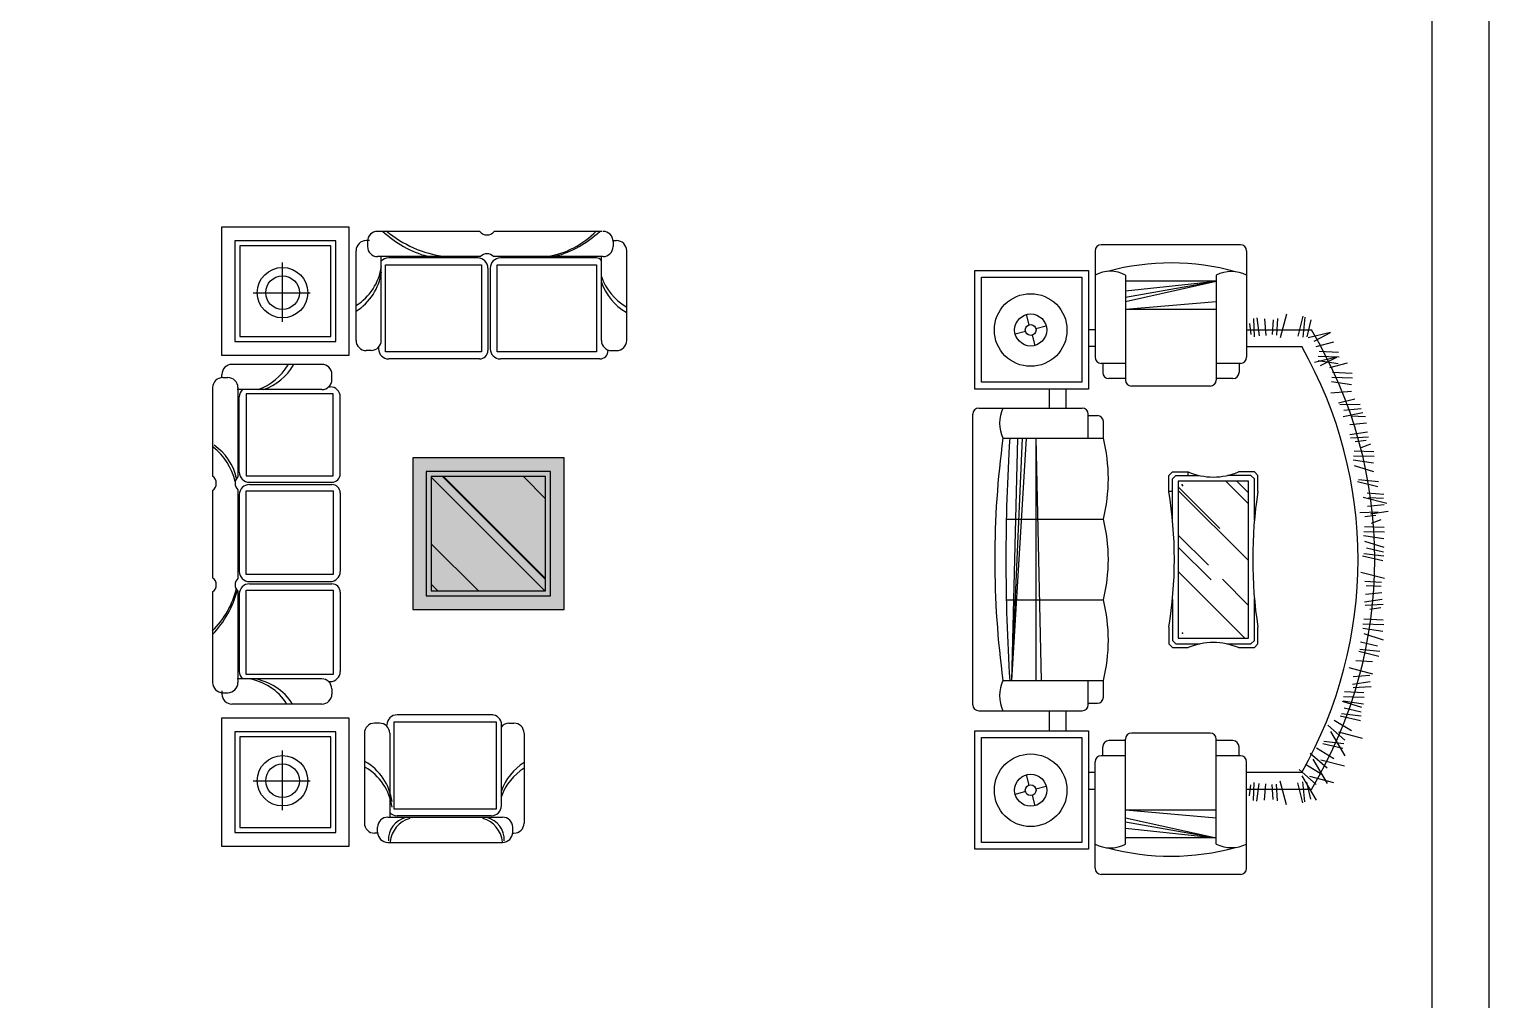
# Model space of a CAD drawing. Header units: inches. Extents: x 5.4 to 47.9, y 11.7 to 36.5.
# Drawn here: x 17.74 to 26.41, y 17.43 to 23.2 of the extents above; entities that cross this region are included whole.
import ezdxf

# ---------------------------------------------------------------- set-up
doc = ezdxf.new("R2010")
doc.units = ezdxf.units.IN
doc.header["$MEASUREMENT"] = 0
for name, color, linetype in [('02', 2, 'Continuous'), ('8', 8, 'Continuous'), ('kadrbm', 4, 'Continuous')]:
    doc.layers.add(name, color=color, linetype=linetype)

# ---------------------------------------------------------------- blocks, each defined once
blk = doc.blocks.new('kadrbm')
at = {"layer": 'kadrbm', "color": 4}
blk.add_lwpolyline([(0, 0), (0, 24.7972), (21, 24.7972), (21, 0), (0, 0)], close=True, dxfattribs=at)
blk.add_lwpolyline([(20.6631, 0.3257), (20.6631, 24.4603), (0.3369, 24.4603), (0.3369, 0.3257), (20.6631, 0.3257)], dxfattribs=at)

msp = doc.modelspace()

# ---------------------------------------------------------------- hatches: boundary and pattern name
at = {"layer": '8'}
h = msp.add_hatch(dxfattribs=at)
h.set_pattern_fill('CROSS', color=256, scale=0.035, angle=135, style=0)
h.set_pattern_definition([(135, (-83.0797125, -45.188279), (-0.0123743687, 0), [0.004375, -0.013125]), (225, (-83.0797125, -45.1851855), (0, -0.0123743687), [0.004375, -0.013125])])
h.paths.add_polyline_path([(20.9148, 20.6508), (20.0148, 20.6508), (20.0148, 19.7508), (20.9148, 19.7508)])
h = msp.add_hatch(dxfattribs=at)
h.set_pattern_fill('AR-RROOF', color=256, scale=0.5, angle=135, style=0)
h.set_pattern_definition([(135, (-83.0797, -45.1883), (-1.1313708, 0.424264), [7.5, -1, 2.5, -0.5]), (135, (-83.7267, -44.8948), (-0.1166726, -0.8237794), [1.5, -0.165, 3, -0.375]), (135, (-83.557, -45.31202), (-2.0753584, 1.6015969), [4, -0.7, 2, -0.5])])
h.paths.add_polyline_path([(20.8048, 20.5408), (20.1248, 20.5408), (20.1248, 19.8608), (20.8048, 19.8608)])
h = msp.add_hatch(dxfattribs=at)
h.set_pattern_fill('AR-RROOF', color=256, scale=0.014, angle=135, style=0)
h.set_pattern_definition([(135, (6.55672, 24.40475), (-0.804631, 0.3017366), [5.334, -0.7112, 1.778, -0.3556]), (135, (6.09657, 24.61345), (-0.082978, -0.585872), [1.0668, -0.117348, 2.1336, -0.2667]), (135, (6.21726, 24.31674), (-1.475995, 1.1390557), [2.8448, -0.49784, 1.4224, -0.3556])])
h.paths.add_polyline_path([(24.5655, 19.5804), (24.9826, 19.5804), (24.9826, 20.5122), (24.5655, 20.5122)])

# ---------------------------------------------------------------- linework, layer by layer
at = {"layer": '02'}
for p, q in [((19.6376, 22.0225, -0.3429), (18.8776, 22.0225, -0.3429)), ((18.8776, 22.0225, -0.3429), (18.8776, 21.2625, -0.3429)), ((19.6376, 21.2625, -0.3429), (19.6376, 22.0225, -0.3429)), ((20.4144, 21.9981, -0.3429), (19.8061, 21.9981, -0.3429)), ((21.1416, 21.9981, -0.3429), (20.4986, 21.9981, -0.3429)), ((19.5576, 21.9425, -0.3429), (18.9576, 21.9425, -0.3429)), ((18.9576, 21.9425, -0.3429), (18.9576, 21.3425, -0.3429)), ((19.5276, 21.9125, -0.3429), (18.9876, 21.9125, -0.3429)), ((18.9876, 21.9125, -0.3429), (18.9876, 21.3725, -0.3429)), ((19.5276, 21.3725, -0.3429), (19.5276, 21.9125, -0.3429)), ((19.5576, 21.3425, -0.3429), (19.5576, 21.9425, -0.3429)), ((19.6782, 21.3495, -0.3429), (19.6782, 21.8832, -0.3429)), ((19.7574, 21.9432, -0.3429), (19.7382, 21.9432, -0.3429)), ((19.7461, 21.9381, -0.3429), (19.7461, 21.9081, -0.3429)), ((21.2061, 21.9381, -0.3429), (21.2061, 21.9081, -0.3429)), ((21.2076, 21.9432, -0.3429), (21.2267, 21.9432, -0.3429)), ((21.2867, 21.3495, -0.3429), (21.2867, 21.8832, -0.3429)), ((24.0713, 21.8824, -0.3429), (24.0713, 21.2494, -0.3429)), ((24.9353, 21.9184, -0.3429), (24.1073, 21.9184, -0.3429)), ((24.9713, 21.8824, -0.3429), (24.9713, 21.2494, -0.3429)), ((19.2413, 21.4594, -0.3429), (19.2413, 21.8124, -0.3429)), ((20.418, 21.8481, -0.3429), (19.8061, 21.8481, -0.3429)), ((19.8282, 21.3495, -0.3429), (19.8282, 21.8524, -0.3429)), ((19.8533, 21.2826, -0.3429), (19.8533, 21.7993, -0.3429)), ((19.8533, 21.7993, -0.3429), (20.4247, 21.7993, -0.3429)), ((20.4022, 21.8399, -0.3429), (19.8721, 21.8399, -0.3429)), ((20.4247, 21.7993, -0.3429), (20.4247, 21.2826, -0.3429)), ((20.4622, 21.7799, -0.3429), (20.4622, 21.2899, -0.3429)), ((20.4759, 21.7799, -0.3429), (20.4759, 21.2999, -0.3429)), ((21.1452, 21.8481, -0.3429), (20.495, 21.8481, -0.3429)), ((20.517, 21.2826, -0.3429), (20.517, 21.7993, -0.3429)), ((20.517, 21.7993, -0.3429), (21.1074, 21.7993, -0.3429)), ((21.1064, 21.8399, -0.3429), (20.5359, 21.8399, -0.3429)), ((21.1074, 21.7993, -0.3429), (21.1074, 21.2826, -0.3429)), ((21.1367, 21.3495, -0.3429), (21.1367, 21.8489, -0.3429)), ((23.3565, 21.0606, -0.3429), (23.3565, 21.7654, -0.3429)), ((23.3565, 21.7654, -0.3429), (24.0322, 21.7654, -0.3429)), ((23.3965, 21.1006, -0.3429), (23.3965, 21.7254, -0.3429)), ((23.3965, 21.7254, -0.3429), (23.9922, 21.7254, -0.3429)), ((23.9922, 21.7254, -0.3429), (23.9922, 21.1006, -0.3429)), ((24.0322, 21.7654, -0.3429), (24.0322, 21.0606, -0.3429)), ((24.2513, 21.7384, -0.3429), (24.2513, 21.1144, -0.3429)), ((24.2513, 21.6435, -0.3429), (24.7913, 21.702, -0.3429)), ((24.2513, 21.6061, -0.3429), (24.7913, 21.702, -0.3429)), ((24.2513, 21.5813, -0.3429), (24.7913, 21.702, -0.3429)), ((24.7913, 21.702, -0.3429), (24.2513, 21.702, -0.3429)), ((24.7913, 21.7384, -0.3429), (24.7913, 21.1144, -0.3429)), ((19.067, 21.6334, -0.3429), (19.4056, 21.6334, -0.3429)), ((24.2513, 21.5356, -0.3429), (24.7913, 21.5813, -0.3429)), ((24.2513, 21.5356, -0.3429), (24.7913, 21.5356, -0.3429)), ((23.6797, 21.4424, -0.3429), (23.6633, 21.5037, -0.3429)), ((23.7186, 21.42, -0.3429), (23.7799, 21.4364, -0.3429)), ((24.9883, 21.4506, -0.3429), (24.9974, 21.3856, -0.3429)), ((25.0117, 21.4793, -0.3429), (25.0169, 21.3713, -0.3429)), ((25.0313, 21.4832, -0.3429), (25.0469, 21.3778, -0.3429)), ((25.0768, 21.478, -0.3429), (25.0859, 21.3791, -0.3429)), ((25.1289, 21.4728, -0.3429), (25.1237, 21.3843, -0.3429)), ((25.1549, 21.4806, -0.3429), (25.1484, 21.3817, -0.3429)), ((25.2083, 21.5056, -0.3429), (25.1717, 21.3647, -0.3429)), ((25.3053, 21.4939, -0.3429), (25.2767, 21.3743, -0.3429)), ((25.3183, 21.4874, -0.3429), (25.3053, 21.3691, -0.3429)), ((25.3521, 21.4718, -0.3429), (25.3287, 21.3704, -0.3429)), ((18.9576, 21.3425, -0.3429), (19.5576, 21.3425, -0.3429)), ((18.9876, 21.3725, -0.3429), (19.5276, 21.3725, -0.3429)), ((23.6573, 21.4035, -0.3429), (23.5959, 21.3871, -0.3429)), ((23.6962, 21.3811, -0.3429), (23.7126, 21.3197, -0.3429)), ((24.0713, 21.413, -0.3429), (24.0322, 21.413, -0.3429)), ((24.9713, 21.413, -0.3429), (25.3565, 21.413, -0.3429)), ((25.4697, 21.3965, -0.3429), (25.3375, 21.365, -0.3429)), ((25.3721, 21.3461, -0.3429), (25.4697, 21.3965, -0.3429)), ((18.8776, 21.2625, -0.3429), (19.6376, 21.2625, -0.3429)), ((19.7682, 21.2895, -0.3429), (19.7382, 21.2895, -0.3429)), ((19.8121, 21.3093, -0.3429), (19.8121, 21.2999, -0.3429)), ((20.4247, 21.2826, -0.3429), (19.8533, 21.2826, -0.3429)), ((21.1074, 21.2826, -0.3429), (20.517, 21.2826, -0.3429)), ((21.1765, 21.293, -0.3429), (21.1765, 21.2899, -0.3429)), ((21.1967, 21.2895, -0.3429), (21.2267, 21.2895, -0.3429)), ((24.0713, 21.313, -0.3429), (24.0322, 21.313, -0.3429)), ((24.9713, 21.313, -0.3429), (25.299, 21.313, -0.3429)), ((25.3848, 21.3132, -0.3429), (25.4904, 21.3407, -0.3429)), ((25.3972, 21.2555, -0.3429), (25.5207, 21.2529, -0.3429)), ((25.4024, 21.2855, -0.3429), (25.5181, 21.2803, -0.3429)), ((19.4746, 21.2075, -0.3429), (18.9409, 21.2075, -0.3429)), ((20.4122, 21.2399, -0.3429), (19.8721, 21.2399, -0.3429)), ((21.1265, 21.2399, -0.3429), (20.5359, 21.2399, -0.3429)), ((24.2513, 21.2134, -0.3429), (24.1073, 21.2134, -0.3429)), ((24.1163, 21.2134, -0.3429), (24.1163, 21.1594, -0.3429)), ((24.9353, 21.2134, -0.3429), (24.7913, 21.2134, -0.3429)), ((24.9263, 21.2134, -0.3429), (24.9263, 21.1594, -0.3429)), ((25.5076, 21.2505, -0.3429), (25.3754, 21.219, -0.3429)), ((25.3959, 21.2308, -0.3429), (25.5155, 21.2126, -0.3429)), ((25.4101, 21.2001, -0.3429), (25.5076, 21.2505, -0.3429)), ((25.465, 21.1883, -0.3429), (25.5706, 21.2159, -0.3429)), ((18.8809, 21.1284, -0.3429), (18.8809, 21.1475, -0.3429)), ((18.886, 21.129, -0.3429), (18.916, 21.129, -0.3429)), ((19.5346, 21.1175, -0.3429), (19.5346, 21.1475, -0.3429)), ((23.9922, 21.1006, -0.3429), (23.3965, 21.1006, -0.3429)), ((24.2513, 21.1234, -0.3429), (24.1523, 21.1234, -0.3429)), ((24.8903, 21.1234, -0.3429), (24.7913, 21.1234, -0.3429)), ((25.4761, 21.106, -0.3429), (25.5957, 21.0878, -0.3429)), ((25.4774, 21.1307, -0.3429), (25.6009, 21.1281, -0.3429)), ((25.4826, 21.1606, -0.3429), (25.5983, 21.1554, -0.3429)), ((18.826, 21.069, -0.3429), (18.826, 20.5422, -0.3429)), ((19.4746, 21.0575, -0.3429), (18.9718, 21.0575, -0.3429)), ((18.976, 21.069, -0.3429), (18.976, 20.5386, -0.3429)), ((18.9842, 20.5665, -0.3429), (18.9842, 21.0137, -0.3429)), ((19.5415, 21.0325, -0.3429), (19.0248, 21.0325, -0.3429)), ((19.0248, 21.0325, -0.3429), (19.0248, 20.544, -0.3429)), ((19.5155, 21.0737, -0.3429), (19.5242, 21.0737, -0.3429)), ((19.5415, 20.544, -0.3429), (19.5415, 21.0325, -0.3429)), ((19.5842, 20.5565, -0.3429), (19.5842, 21.0137, -0.3429)), ((24.0322, 21.0606, -0.3429), (23.3565, 21.0606, -0.3429)), ((23.7996, 20.9479, -0.3429), (23.7996, 21.0606, -0.3429)), ((23.8996, 20.9479, -0.3429), (23.8996, 21.0606, -0.3429)), ((24.7553, 21.0784, -0.3429), (24.2873, 21.0784, -0.3429)), ((24.4561, 21.0784, -0.3429), (24.4561, 21.0775, -0.3429)), ((24.6466, 21.0784, -0.3429), (24.6466, 21.0775, -0.3429)), ((25.4722, 21.0382, -0.3429), (25.5947, 21.0489, -0.3429)), ((25.5184, 20.9781, -0.3429), (25.6142, 21.0032, -0.3429)), ((23.3432, 19.1839, -0.3429), (23.3432, 20.9119, -0.3429)), ((23.3792, 20.9479, -0.3429), (23.9944, 20.9479, -0.3429)), ((24.0304, 20.7679, -0.3429), (24.0304, 20.9119, -0.3429)), ((25.5263, 20.9692, -0.3429), (25.6464, 20.9708, -0.3429)), ((25.5448, 20.8972, -0.3429), (25.6612, 20.9222, -0.3429)), ((25.549, 20.9342, -0.3429), (25.6526, 20.9441, -0.3429)), ((24.0304, 20.9029, -0.3429), (24.0844, 20.9029, -0.3429)), ((24.1204, 20.7679, -0.3429), (24.1204, 20.8669, -0.3429)), ((25.5851, 20.8499, -0.3429), (25.684, 20.859, -0.3429)), ((25.5903, 20.9019, -0.3429), (25.6788, 20.8967, -0.3429)), ((23.5232, 20.7679, -0.3429), (24.1204, 20.7679, -0.3429)), ((23.5763, 19.3279, -0.3429), (23.6121, 20.7679, -0.3429)), ((23.5763, 19.3279, -0.3429), (23.6399, 20.7679, -0.3429)), ((23.5763, 19.3279, -0.3429), (23.6637, 20.7679, -0.3429)), ((23.7193, 20.7679, -0.3429), (23.7193, 19.3279, -0.3429)), ((23.7193, 20.7679, -0.3429), (23.7511, 19.3279, -0.3429)), ((25.5844, 20.791, -0.3429), (25.6897, 20.8066, -0.3429)), ((25.5883, 20.7715, -0.3429), (25.6962, 20.7767, -0.3429)), ((25.6169, 20.7481, -0.3429), (25.6819, 20.7572, -0.3429)), ((25.6531, 20.7122, -0.3429), (25.709, 20.7356, -0.3429)), ((20.9148, 20.6508, -0.3429), (20.0148, 20.6508, -0.3429)), ((20.0148, 20.6508, -0.3429), (20.0148, 19.7508, -0.3429)), ((20.9148, 19.7508, -0.3429), (20.9148, 20.6508, -0.3429)), ((25.6063, 20.664, -0.3429), (25.7298, 20.6614, -0.3429)), ((25.6115, 20.694, -0.3429), (25.7272, 20.6888, -0.3429)), ((20.8348, 20.5708, -0.3429), (20.0948, 20.5708, -0.3429)), ((20.0948, 20.5708, -0.3429), (20.0948, 19.8308, -0.3429)), ((20.8348, 19.8308, -0.3429), (20.8348, 20.5708, -0.3429)), ((24.5095, 20.5472, -0.3429), (24.5305, 20.5682, -0.3429)), ((24.5305, 20.5682, -0.3429), (24.6255, 20.5682, -0.3429)), ((24.6238, 20.5472, -0.3429), (24.6238, 20.5682, -0.3429)), ((25.0176, 20.5682, -0.3429), (24.9226, 20.5682, -0.3429)), ((25.0386, 20.5472, -0.3429), (25.0176, 20.5682, -0.3429)), ((25.605, 20.6393, -0.3429), (25.7246, 20.6211, -0.3429)), ((25.6115, 20.6068, -0.3429), (25.7259, 20.5703, -0.3429)), ((19.0248, 20.544, -0.3429), (19.5415, 20.544, -0.3429)), ((19.0442, 20.5065, -0.3429), (19.5342, 20.5065, -0.3429)), ((19.0442, 20.4929, -0.3429), (19.5342, 20.4929, -0.3429)), ((20.8048, 20.5408, -0.3429), (20.1248, 20.5408, -0.3429)), ((20.1248, 20.5408, -0.3429), (20.1248, 19.8608, -0.3429)), ((20.8048, 19.8608, -0.3429), (20.8048, 20.5408, -0.3429)), ((24.5095, 20.4519, -0.3429), (24.5095, 20.5472, -0.3429)), ((24.5305, 20.5262, -0.3429), (24.5515, 20.5472, -0.3429)), ((24.5305, 20.2802, -0.3429), (24.5305, 20.5262, -0.3429)), ((24.5515, 20.5472, -0.3429), (24.6903, 20.5472, -0.3429)), ((24.9826, 20.5122, -0.3429), (24.5655, 20.5122, -0.3429)), ((24.5655, 20.5122, -0.3429), (24.5655, 19.5804, -0.3429)), ((24.9966, 20.5472, -0.3429), (24.8578, 20.5472, -0.3429)), ((24.9826, 19.5804, -0.3429), (24.9826, 20.5122, -0.3429)), ((25.0176, 20.5262, -0.3429), (24.9966, 20.5472, -0.3429)), ((25.0176, 20.2802, -0.3429), (25.0176, 20.5262, -0.3429)), ((25.0386, 20.4519, -0.3429), (25.0386, 20.5472, -0.3429)), ((25.6308, 20.5107, -0.3429), (25.7504, 20.4821, -0.3429)), ((25.6373, 20.5237, -0.3429), (25.7556, 20.5107, -0.3429)), ((18.826, 20.458, -0.3429), (18.826, 19.9389, -0.3429)), ((18.976, 20.4616, -0.3429), (18.976, 19.9353, -0.3429)), ((18.9842, 20.4329, -0.3429), (18.9842, 19.9762, -0.3429)), ((19.0248, 20.4554, -0.3429), (19.5415, 20.4554, -0.3429)), ((19.0248, 19.9573, -0.3429), (19.0248, 20.4554, -0.3429)), ((19.5415, 20.4554, -0.3429), (19.5415, 19.9573, -0.3429)), ((19.5842, 20.4429, -0.3429), (19.5842, 19.9762, -0.3429)), ((24.5305, 20.4519, -0.3429), (24.5095, 20.4519, -0.3429)), ((25.6633, 20.4182, -0.3429), (25.8042, 20.3816, -0.3429)), ((25.6882, 20.4427, -0.3429), (25.787, 20.4362, -0.3429)), ((25.696, 20.4167, -0.3429), (25.7844, 20.4115, -0.3429)), ((25.6452, 20.3261, -0.3429), (25.7531, 20.3313, -0.3429)), ((25.6738, 20.3027, -0.3429), (25.7388, 20.3118, -0.3429)), ((25.6908, 20.3646, -0.3429), (25.7896, 20.3737, -0.3429)), ((25.7077, 20.3191, -0.3429), (25.8131, 20.3347, -0.3429)), ((23.5432, 20.2879, -0.3429), (24.1204, 20.2879, -0.3429)), ((25.6676, 20.2142, -0.3429), (25.7912, 20.2116, -0.3429)), ((25.6728, 20.2442, -0.3429), (25.7886, 20.239, -0.3429)), ((25.7144, 20.2624, -0.3429), (25.7704, 20.2858, -0.3429)), ((25.6663, 20.1895, -0.3429), (25.786, 20.1713, -0.3429)), ((25.6728, 20.157, -0.3429), (25.7873, 20.1205, -0.3429)), ((25.6611, 20.0698, -0.3429), (25.7808, 20.0412, -0.3429)), ((25.6676, 20.0828, -0.3429), (25.786, 20.0698, -0.3429)), ((25.6832, 20.1166, -0.3429), (25.7847, 20.0932, -0.3429)), ((19.5415, 19.9573, -0.3429), (19.0248, 19.9573, -0.3429)), ((25.6494, 19.9728, -0.3429), (25.7903, 19.9362, -0.3429)), ((19.0442, 19.9162, -0.3429), (19.5242, 19.9162, -0.3429)), ((19.0442, 19.9025, -0.3429), (19.5342, 19.9025, -0.3429)), ((25.6745, 19.9194, -0.3429), (25.7733, 19.9129, -0.3429)), ((25.6823, 19.8934, -0.3429), (25.7707, 19.8882, -0.3429)), ((18.826, 19.8547, -0.3429), (18.826, 19.3155, -0.3429)), ((18.976, 19.8583, -0.3429), (18.976, 19.3155, -0.3429)), ((18.9842, 19.8425, -0.3429), (18.9842, 19.3816, -0.3429)), ((19.0248, 19.865, -0.3429), (19.5415, 19.865, -0.3429)), ((19.0248, 19.3628, -0.3429), (19.0248, 19.865, -0.3429)), ((19.5415, 19.865, -0.3429), (19.5415, 19.3628, -0.3429)), ((19.5842, 19.8525, -0.3429), (19.5842, 19.3816, -0.3429)), ((20.0948, 19.8308, -0.3429), (20.8348, 19.8308, -0.3429)), ((20.1248, 19.8608, -0.3429), (20.8048, 19.8608, -0.3429)), ((23.5432, 19.8079, -0.3429), (24.1204, 19.8079, -0.3429)), ((24.5305, 19.8093, -0.3429), (24.5305, 19.5664, -0.3429)), ((25.0176, 19.5664, -0.3429), (25.0176, 19.8161, -0.3429)), ((25.6719, 19.7958, -0.3429), (25.7772, 19.8114, -0.3429)), ((25.6758, 19.7762, -0.3429), (25.7837, 19.7815, -0.3429)), ((25.6771, 19.8413, -0.3429), (25.7759, 19.8504, -0.3429)), ((20.0148, 19.7508, -0.3429), (20.9148, 19.7508, -0.3429)), ((25.668, 19.6943, -0.3429), (25.7837, 19.6891, -0.3429)), ((25.7044, 19.7528, -0.3429), (25.7694, 19.7619, -0.3429)), ((24.5095, 19.6444, -0.3429), (24.5095, 19.5454, -0.3429)), ((25.0386, 19.5454, -0.3429), (25.0386, 19.6444, -0.3429)), ((25.6615, 19.6396, -0.3429), (25.7811, 19.6214, -0.3429)), ((25.6628, 19.6643, -0.3429), (25.7863, 19.6617, -0.3429)), ((25.668, 19.6071, -0.3429), (25.7824, 19.5707, -0.3429)), ((24.5095, 19.5454, -0.3429), (24.5305, 19.5244, -0.3429)), ((24.5305, 19.5664, -0.3429), (24.5515, 19.5454, -0.3429)), ((24.5305, 19.5244, -0.3429), (24.6238, 19.5244, -0.3429)), ((24.5515, 19.5454, -0.3429), (24.6933, 19.5454, -0.3429)), ((24.5655, 19.5804, -0.3429), (24.9826, 19.5804, -0.3429)), ((24.8531, 19.5454, -0.3429), (24.9966, 19.5454, -0.3429)), ((24.9226, 19.5244, -0.3429), (25.0176, 19.5244, -0.3429)), ((24.9966, 19.5454, -0.3429), (25.0176, 19.5664, -0.3429)), ((25.0176, 19.5244, -0.3429), (25.0386, 19.5454, -0.3429)), ((25.6474, 19.5579, -0.3429), (25.7488, 19.5345, -0.3429)), ((25.6207, 19.4474, -0.3429), (25.7195, 19.4409, -0.3429)), ((25.6385, 19.5022, -0.3429), (25.7582, 19.4735, -0.3429)), ((25.645, 19.5152, -0.3429), (25.7634, 19.5022, -0.3429)), ((19.5415, 19.3628, -0.3429), (19.0248, 19.3628, -0.3429)), ((25.5781, 19.4052, -0.3429), (25.719, 19.3686, -0.3429)), ((25.6056, 19.3516, -0.3429), (25.7044, 19.3607, -0.3429)), ((18.8809, 19.2669, -0.3429), (18.8809, 19.2477, -0.3429)), ((19.4746, 19.3377, -0.3429), (18.9718, 19.3377, -0.3429)), ((19.5148, 19.3216, -0.3429), (19.5242, 19.3216, -0.3429)), ((19.5346, 19.2777, -0.3429), (19.5346, 19.2477, -0.3429)), ((23.5232, 19.3279, -0.3429), (24.1204, 19.3279, -0.3429)), ((24.0304, 19.1839, -0.3429), (24.0304, 19.3279, -0.3429)), ((24.1204, 19.2289, -0.3429), (24.1204, 19.3279, -0.3429)), ((25.5522, 19.2622, -0.3429), (25.6679, 19.257, -0.3429)), ((25.6004, 19.3061, -0.3429), (25.7057, 19.3217, -0.3429)), ((25.6043, 19.2866, -0.3429), (25.7122, 19.2918, -0.3429)), ((18.886, 19.2555, -0.3429), (18.916, 19.2555, -0.3429)), ((19.4746, 19.1877, -0.3429), (18.9409, 19.1877, -0.3429)), ((24.0304, 19.1929, -0.3429), (24.0844, 19.1929, -0.3429)), ((25.54, 19.2061, -0.3429), (25.6544, 19.1697, -0.3429)), ((25.5457, 19.2075, -0.3429), (25.6653, 19.1893, -0.3429)), ((25.547, 19.2323, -0.3429), (25.6705, 19.2297, -0.3429)), ((19.6376, 19.1037, -0.3429), (18.8776, 19.1037, -0.3429)), ((18.8776, 19.1037, -0.3429), (18.8776, 18.3437, -0.3429)), ((19.6376, 18.3437, -0.3429), (19.6376, 19.1037, -0.3429)), ((20.4921, 19.124, -0.3429), (19.922, 19.124, -0.3429)), ((23.3792, 19.1479, -0.3429), (23.9944, 19.1479, -0.3429)), ((23.7996, 19.0293, -0.3429), (23.7996, 19.1479, -0.3429)), ((23.8996, 19.0293, -0.3429), (23.8996, 19.1479, -0.3429)), ((25.4915, 19.0931, -0.3429), (25.5954, 19.0301, -0.3429)), ((25.5283, 19.1189, -0.3429), (25.6479, 19.0903, -0.3429)), ((25.5348, 19.1319, -0.3429), (25.6531, 19.1189, -0.3429)), ((25.5504, 19.1658, -0.3429), (25.6518, 19.1424, -0.3429)), ((19.5576, 19.0237, -0.3429), (18.9576, 19.0237, -0.3429)), ((18.9576, 19.0237, -0.3429), (18.9576, 18.4237, -0.3429)), ((19.5576, 18.4237, -0.3429), (19.5576, 19.0237, -0.3429)), ((19.7281, 19.0143, -0.3429), (19.7281, 18.4806, -0.3429)), ((19.8181, 19.0743, -0.3429), (19.7881, 19.0743, -0.3429)), ((19.862, 19.0553, -0.3429), (19.862, 19.064, -0.3429)), ((19.8781, 19.0143, -0.3429), (19.8781, 18.5115, -0.3429)), ((20.5128, 19.0812, -0.3429), (19.9031, 19.0812, -0.3429)), ((19.9031, 19.0812, -0.3429), (19.9031, 18.5645, -0.3429)), ((20.5128, 18.5645, -0.3429), (20.5128, 19.0812, -0.3429)), ((20.5421, 18.584, -0.3429), (20.5421, 19.074, -0.3429)), ((20.5869, 19.0743, -0.3429), (20.6169, 19.0743, -0.3429)), ((20.6769, 19.0143, -0.3429), (20.6769, 18.4806, -0.3429)), ((23.3565, 18.3245, -0.3429), (23.3565, 19.0293, -0.3429)), ((23.3565, 19.0293, -0.3429), (24.0322, 19.0293, -0.3429)), ((24.0322, 19.0293, -0.3429), (24.0322, 18.3245, -0.3429)), ((24.7553, 19.0155, -0.3429), (24.2873, 19.0155, -0.3429)), ((24.4561, 19.0155, -0.3429), (24.4561, 19.0164, -0.3429)), ((24.6466, 19.0155, -0.3429), (24.6466, 19.0164, -0.3429)), ((25.4538, 19.0616, -0.3429), (25.5545, 18.9734, -0.3429)), ((25.47, 19.025, -0.3429), (25.5549, 18.8801, -0.3429)), ((25.5165, 19.0219, -0.3429), (25.6574, 18.9854, -0.3429)), ((19.5276, 18.9937, -0.3429), (18.9876, 18.9937, -0.3429)), ((18.9876, 18.9937, -0.3429), (18.9876, 18.4537, -0.3429)), ((19.5276, 18.4537, -0.3429), (19.5276, 18.9937, -0.3429)), ((23.3965, 18.3645, -0.3429), (23.3965, 18.9893, -0.3429)), ((23.3965, 18.9893, -0.3429), (23.9922, 18.9893, -0.3429)), ((23.9922, 18.9893, -0.3429), (23.9922, 18.3645, -0.3429)), ((24.1163, 18.8805, -0.3429), (24.1163, 18.9345, -0.3429)), ((24.2513, 18.9705, -0.3429), (24.1523, 18.9705, -0.3429)), ((24.2513, 18.3555, -0.3429), (24.2513, 18.9795, -0.3429)), ((24.7913, 18.3555, -0.3429), (24.7913, 18.9795, -0.3429)), ((24.8903, 18.9705, -0.3429), (24.7913, 18.9705, -0.3429)), ((24.9263, 18.8805, -0.3429), (24.9263, 18.9345, -0.3429)), ((25.3868, 18.9278, -0.3429), (25.4906, 18.8648, -0.3429)), ((25.4235, 18.9536, -0.3429), (25.5431, 18.925, -0.3429)), ((25.43, 18.9666, -0.3429), (25.5483, 18.9536, -0.3429)), ((19.2413, 18.5579, -0.3429), (19.2413, 18.911, -0.3429)), ((24.0713, 18.2115, -0.3429), (24.0713, 18.8445, -0.3429)), ((24.2513, 18.8805, -0.3429), (24.1073, 18.8805, -0.3429)), ((24.9353, 18.8805, -0.3429), (24.7913, 18.8805, -0.3429)), ((24.9713, 18.2115, -0.3429), (24.9713, 18.8445, -0.3429)), ((25.321, 18.83, -0.3429), (25.4249, 18.7671, -0.3429)), ((25.349, 18.8963, -0.3429), (25.4497, 18.8081, -0.3429)), ((25.3652, 18.8597, -0.3429), (25.4502, 18.7148, -0.3429)), ((25.4117, 18.8566, -0.3429), (25.5526, 18.8201, -0.3429)), ((23.6797, 18.7063, -0.3429), (23.6633, 18.7676, -0.3429)), ((24.0713, 18.7809, -0.3429), (24.0322, 18.7809, -0.3429)), ((25.299, 18.7809, -0.3429), (24.9713, 18.7809, -0.3429)), ((25.2833, 18.7985, -0.3429), (25.384, 18.7104, -0.3429)), ((25.2995, 18.7619, -0.3429), (25.3844, 18.617, -0.3429)), ((25.346, 18.7589, -0.3429), (25.4869, 18.7223, -0.3429)), ((19.067, 18.732, -0.3429), (19.4056, 18.732, -0.3429)), ((23.6573, 18.6674, -0.3429), (23.5959, 18.651, -0.3429)), ((23.7186, 18.6838, -0.3429), (23.7799, 18.7003, -0.3429)), ((24.0713, 18.6809, -0.3429), (24.0322, 18.6809, -0.3429)), ((25.3565, 18.6809, -0.3429), (24.9713, 18.6809, -0.3429)), ((24.9883, 18.6432, -0.3429), (24.9974, 18.7082, -0.3429)), ((25.0117, 18.6146, -0.3429), (25.0169, 18.7225, -0.3429)), ((25.0313, 18.6107, -0.3429), (25.0469, 18.716, -0.3429)), ((25.0768, 18.6159, -0.3429), (25.0859, 18.7147, -0.3429)), ((25.1289, 18.6211, -0.3429), (25.1237, 18.7095, -0.3429)), ((25.1549, 18.6133, -0.3429), (25.1484, 18.7121, -0.3429)), ((25.2083, 18.5882, -0.3429), (25.1717, 18.7292, -0.3429)), ((25.3053, 18.6, -0.3429), (25.2767, 18.7196, -0.3429)), ((25.3183, 18.6065, -0.3429), (25.3053, 18.7248, -0.3429)), ((25.3521, 18.6221, -0.3429), (25.3287, 18.7235, -0.3429)), ((23.6962, 18.6449, -0.3429), (23.7126, 18.5836, -0.3429)), ((19.8667, 18.5157, -0.3429), (20.5491, 18.5157, -0.3429)), ((19.9031, 18.5645, -0.3429), (20.5128, 18.5645, -0.3429)), ((20.4821, 18.524, -0.3429), (19.922, 18.524, -0.3429)), ((24.2513, 18.5582, -0.3429), (24.7913, 18.5126, -0.3429)), ((24.2513, 18.5582, -0.3429), (24.7913, 18.5582, -0.3429)), ((24.2513, 18.5126, -0.3429), (24.7913, 18.3918, -0.3429)), ((24.2513, 18.4877, -0.3429), (24.7913, 18.3918, -0.3429)), ((18.9576, 18.4237, -0.3429), (19.5576, 18.4237, -0.3429)), ((18.9876, 18.4537, -0.3429), (19.5276, 18.4537, -0.3429)), ((19.8073, 18.4206, -0.3429), (19.7881, 18.4206, -0.3429)), ((19.8067, 18.4257, -0.3429), (19.8067, 18.4557, -0.3429)), ((20.6091, 18.4257, -0.3429), (20.6091, 18.4557, -0.3429)), ((20.6091, 18.4206, -0.3429), (20.6169, 18.4206, -0.3429)), ((24.2513, 18.4504, -0.3429), (24.7913, 18.3918, -0.3429)), ((24.7913, 18.3918, -0.3429), (24.2513, 18.3918, -0.3429)), ((18.8776, 18.3437, -0.3429), (19.6376, 18.3437, -0.3429)), ((19.8667, 18.3657, -0.3429), (20.5491, 18.3657, -0.3429)), ((24.0322, 18.3245, -0.3429), (23.3565, 18.3245, -0.3429)), ((23.9922, 18.3645, -0.3429), (23.3965, 18.3645, -0.3429)), ((24.9353, 18.1755, -0.3429), (24.1073, 18.1755, -0.3429))]:
    msp.add_line(p, q, dxfattribs=at)
for centre, radius in [((19.2413, 21.6334, -0.3429), 0.15), ((19.2413, 21.6334, -0.3429), 0.1), ((23.6879, 21.4117, -0.3429), 0.2159), ((23.6879, 21.4117, -0.3429), 0.0953), ((23.6879, 21.4117, -0.3429), 0.0318), ((19.2413, 18.732, -0.3429), 0.15), ((19.2413, 18.732, -0.3429), 0.1), ((23.6879, 18.6756, -0.3429), 0.2159), ((23.6879, 18.6756, -0.3429), 0.0953), ((23.6879, 18.6756, -0.3429), 0.0318)]:
    msp.add_circle(centre, radius, dxfattribs=at)
for centre, radius, start, end in [((19.8061, 21.9381, -0.3429), 0.06, 90, 180), ((20.2643, 22.4507, -0.3429), 0.6218, 226.70332, 254.91085), ((20.2993, 22.5335, -0.3429), 0.692, 230.39076, 262.06025), ((20.4565, 22.0282, -0.3429), 0.0517, 215.50856, 324.49144), ((20.7263, 22.3751, -0.3429), 0.5341, 279.35882, 315.44246), ((20.7006, 22.4507, -0.3429), 0.6218, 285.08915, 313.29668), ((21.1461, 21.9381, -0.3429), 0.06, 0, 90), ((19.7382, 21.8832, -0.3429), 0.06, 90, 180), ((19.8061, 21.9081, -0.3429), 0.06, 180, 270), ((20.4565, 21.8136, -0.3429), 0.0517, 41.9207, 138.0793), ((21.1461, 21.9081, -0.3429), 0.06, 270, 0), ((21.2267, 21.8832, -0.3429), 0.06, 0, 90), ((24.1073, 21.8824, -0.3429), 0.036, 90, 180), ((24.9353, 21.8824, -0.3429), 0.036, 0, 90), ((19.5024, 21.8354, -0.3429), 0.3297, 302.23521, 351.93641), ((19.8721, 21.7799, -0.3429), 0.06, 90, 136.98386), ((20.4022, 21.7799, -0.3429), 0.06, 0, 90), ((20.5359, 21.7799, -0.3429), 0.06, 90, 180), ((21.1078, 21.8059, -0.3429), 0.034, 31.71851, 92.29989), ((24.5213, 20.3616, -0.3429), 1.4485, 74.61161, 105.05806), ((19.5024, 21.8021, -0.3429), 0.3297, 302.23521, 351.93641), ((21.4488, 21.8354, -0.3429), 0.3297, 198.82323, 239.8898), ((21.4488, 21.8021, -0.3429), 0.3297, 198.82323, 239.8898), ((24.1613, 21.5708, -0.3429), 0.1902, 61.76005, 118.23995), ((24.8813, 21.5582, -0.3429), 0.2014, 63.45942, 116.54058), ((19.7382, 21.3495, -0.3429), 0.06, 180, 270), ((19.7682, 21.3502, -0.3429), 0.06, 270, 0), ((21.1967, 21.3495, -0.3429), 0.06, 180, 270), ((21.2267, 21.3495, -0.3429), 0.06, 270, 0), ((23.0709, 20.0469, -0.3429), 2.6627, 329.1342, 30.8658), ((19.8721, 21.2999, -0.3429), 0.06, 180, 270), ((20.4122, 21.2899, -0.3429), 0.05, 270, 0), ((20.5359, 21.2999, -0.3429), 0.06, 180, 270), ((21.1265, 21.2899, -0.3429), 0.05, 270, 0), ((23.0709, 20.0469, -0.3429), 2.5627, 330.39441, 29.60559), ((18.9409, 21.1475, -0.3429), 0.06, 90, 180), ((18.9887, 21.3696, -0.3429), 0.3297, 288.82323, 329.8898), ((19.022, 21.3696, -0.3429), 0.3297, 288.82323, 329.8898), ((19.4746, 21.1475, -0.3429), 0.06, 0, 90), ((24.1073, 21.2494, -0.3429), 0.036, 180, 270), ((24.9353, 21.2494, -0.3429), 0.036, 270, 0), ((18.886, 21.069, -0.3429), 0.06, 90, 180), ((18.916, 21.069, -0.3429), 0.06, 0, 90), ((19.4746, 21.1175, -0.3429), 0.06, 270, 0), ((24.1523, 21.1594, -0.3429), 0.036, 180, 270), ((24.2873, 21.1144, -0.3429), 0.036, 180, 270), ((24.7553, 21.1144, -0.3429), 0.036, 270, 0), ((24.8903, 21.1594, -0.3429), 0.036, 270, 0), ((19.0442, 21.0137, -0.3429), 0.06, 133.01614, 180), ((19.5242, 21.0137, -0.3429), 0.06, 0, 90), ((23.3792, 20.9119, -0.3429), 0.036, 90, 180), ((23.7183, 20.8579, -0.3429), 0.2148, 155.23454, 204.76546), ((23.9944, 20.9119, -0.3429), 0.036, 0, 90), ((24.0844, 20.8669, -0.3429), 0.036, 0, 90), ((28.8065, 20.0479, -0.3429), 5.3321, 172.23957, 187.76043), ((34.8184, 20.0479, -0.3429), 11.2778, 176.33962, 183.66038), ((23.1492, 20.5279, -0.3429), 1.0003, 346.11903, 13.88097), ((18.592, 20.42, -0.3429), 0.3791, 13.87009, 51.23006), ((18.6549, 20.4621, -0.3429), 0.32, 12.09838, 55.76609), ((19.0442, 20.5665, -0.3429), 0.06, 180, 270), ((24.7732, 20.9186, -0.3429), 0.381, 246.90936, 293.09064), ((18.796, 20.5001, -0.3429), 0.0517, 305.50856, 54.49144), ((19.0106, 20.5001, -0.3429), 0.0517, 131.9207, 228.0793), ((19.0442, 20.4329, -0.3429), 0.06, 90, 180), ((19.5342, 20.5565, -0.3429), 0.05, 270, 0), ((19.5342, 20.4429, -0.3429), 0.05, 0, 90), ((21.9979, 20.0482, -0.3429), 2.5439, 350.86869, 9.13131), ((27.6271, 20.0482, -0.3429), 2.6197, 171.13514, 188.86486), ((23.1492, 20.0479, -0.3429), 1.0003, 346.11903, 13.88097), ((19.0442, 19.9762, -0.3429), 0.06, 180, 270), ((19.5242, 19.9762, -0.3429), 0.06, 270, 0), ((18.4491, 20.0021, -0.3429), 0.5341, 314.55754, 346.45404), ((18.796, 19.8968, -0.3429), 0.0517, 305.50856, 54.49144), ((19.0106, 19.8968, -0.3429), 0.0517, 131.9207, 228.0793), ((19.0442, 19.8425, -0.3429), 0.06, 90, 180), ((19.5342, 19.8525, -0.3429), 0.05, 0, 90), ((18.3734, 20.0277, -0.3429), 0.6218, 316.70332, 344.91085), ((23.1492, 19.5679, -0.3429), 1.0003, 346.11903, 13.88097), ((24.7732, 19.1553, -0.3429), 0.3981, 67.9582, 112.0418), ((19.0442, 19.3816, -0.3429), 0.06, 180, 226.98386), ((19.5242, 19.3816, -0.3429), 0.06, 270, 0), ((18.886, 19.3155, -0.3429), 0.06, 180, 270), ((18.916, 19.3155, -0.3429), 0.06, 270, 0), ((18.9887, 19.0119, -0.3429), 0.3297, 32.23521, 81.93641), ((19.022, 19.0119, -0.3429), 0.3297, 32.23521, 81.93641), ((19.4739, 19.2777, -0.3429), 0.06, 0, 90), ((23.7183, 19.2379, -0.3429), 0.2148, 155.23454, 204.76546), ((18.9409, 19.2477, -0.3429), 0.06, 180, 270), ((19.4746, 19.2477, -0.3429), 0.06, 270, 0), ((23.3792, 19.1839, -0.3429), 0.036, 180, 270), ((23.9944, 19.1839, -0.3429), 0.036, 270, 0), ((24.0844, 19.2289, -0.3429), 0.036, 270, 0), ((19.922, 19.064, -0.3429), 0.06, 90, 180), ((20.4831, 19.064, -0.3429), 0.06, 0, 90), ((19.7881, 19.0143, -0.3429), 0.06, 90, 180), ((19.8181, 19.0143, -0.3429), 0.06, 0, 90), ((20.5869, 19.0136, -0.3429), 0.06, 90, 138.29002), ((20.6169, 19.0143, -0.3429), 0.06, 0, 90), ((24.2873, 18.9795, -0.3429), 0.036, 90, 180), ((24.7553, 18.9795, -0.3429), 0.036, 0, 90), ((24.1523, 18.9345, -0.3429), 0.036, 90, 180), ((24.8903, 18.9345, -0.3429), 0.036, 0, 90), ((19.566, 18.5618, -0.3429), 0.3297, 8.06359, 59.8898), ((20.8528, 18.5618, -0.3429), 0.3297, 122.23521, 160.42787), ((24.1073, 18.8445, -0.3429), 0.036, 90, 180), ((24.9353, 18.8445, -0.3429), 0.036, 0, 90), ((19.566, 18.5284, -0.3429), 0.3297, 8.06359, 59.8898), ((20.8528, 18.5284, -0.3429), 0.3297, 122.23521, 160.42787), ((20.4821, 18.584, -0.3429), 0.06, 270, 0), ((19.7881, 18.4806, -0.3429), 0.06, 180, 270), ((19.8667, 18.4557, -0.3429), 0.06, 90, 180), ((20.0062, 18.381, -0.3429), 0.1362, 103.37729, 182.69054), ((19.922, 18.584, -0.3429), 0.06, 223.01614, 270), ((20.0405, 18.3541, -0.3429), 0.1599, 105.8072, 174.63358), ((20.3891, 18.3541, -0.3429), 0.1599, 5.36642, 74.1928), ((20.4234, 18.381, -0.3429), 0.1362, 357.30946, 76.62271), ((20.5491, 18.4557, -0.3429), 0.06, 0, 90), ((20.6169, 18.4806, -0.3429), 0.06, 270, 0), ((19.8667, 18.4257, -0.3429), 0.06, 180, 270), ((20.5491, 18.4257, -0.3429), 0.06, 270, 0), ((24.1613, 18.523, -0.3429), 0.1902, 241.76005, 298.23995), ((24.5213, 19.7322, -0.3429), 1.4485, 254.94194, 285.38839), ((24.8813, 18.5357, -0.3429), 0.2014, 243.45942, 296.54058), ((24.1073, 18.2115, -0.3429), 0.036, 180, 270), ((24.9353, 18.2115, -0.3429), 0.036, 270, 0)]:
    msp.add_arc(centre, radius, start, end, dxfattribs=at)
for p in [(24.5879, 20.4907, -0.3429), (24.5899, 20.4879, -0.3429), (24.5909, 19.6086, -0.3429)]:
    msp.add_point(p, dxfattribs=at)

# ---------------------------------------------------------------- block references
at = {"layer": 'kadrbm'}
msp.add_blockref('kadrbm', (5.4109, 11.6597), dxfattribs=at)

doc.saveas('drawing.dxf')
